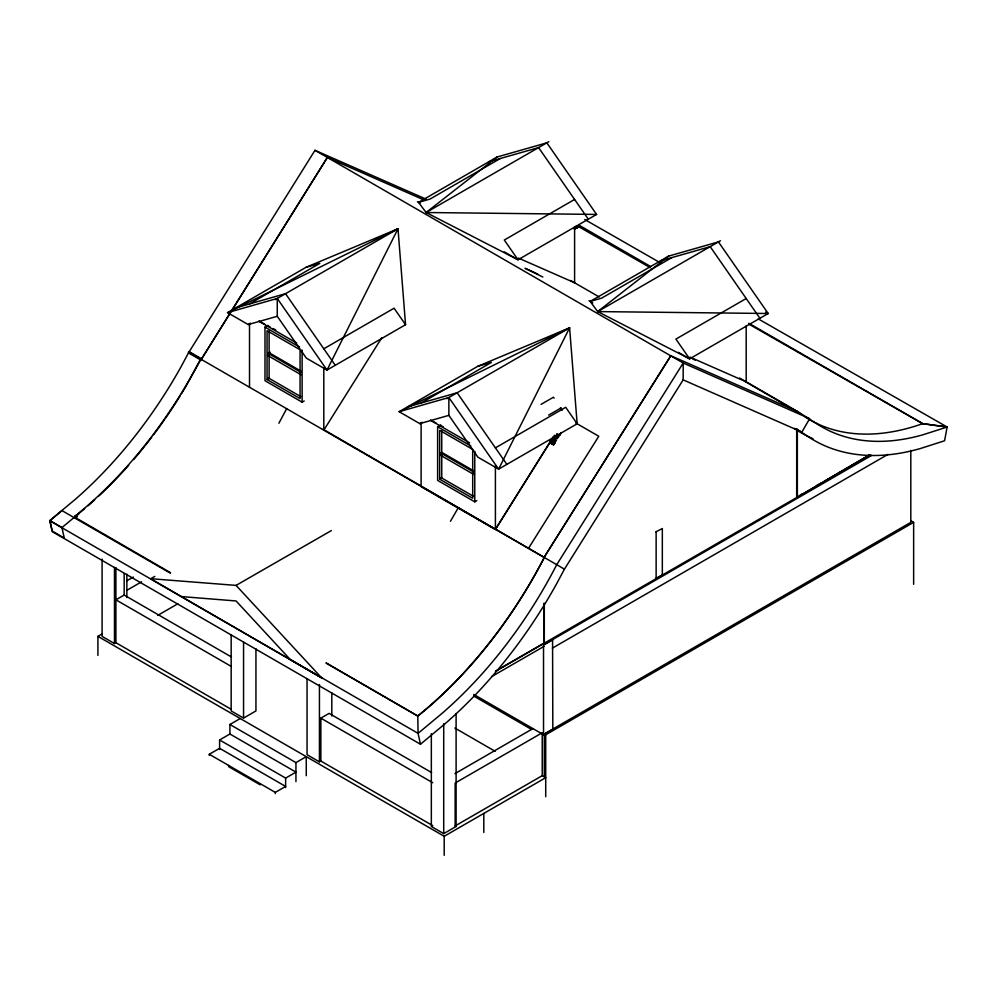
<?xml version="1.0" encoding="UTF-8"?>
<svg xmlns="http://www.w3.org/2000/svg" width="997" height="997" viewBox="0 0 997 997"><rect width="100%" height="100%" fill="white"/><g stroke="black" fill="none" stroke-linecap="round" stroke-linejoin="round"><path stroke-width="1.5" d="M495.696 671.043L544.063 643.115L544.063 603.322M562.134 410.241L560.501 407.648M170.313 573.15L61.951 510.589L49.875 520.77L52.343 531.7L420.472 744.236L444.961 723.834A326.405 188.819 -59.9 0 0 556.376 584.23L564.439 569.162L683.157 379.869L683.207 363.02L314.99 150.31L188.47 352.913L200.858 360.067L229.497 314.055M758.243 318.878L947.125 427.015L944.583 440.774L920.194 448.588A326.405 188.084 -60.1 0 1 809.228 437.371L796.939 429.184M650.58 266.498L579.182 225.272L578.821 226.755L576.627 228.114M549.771 439.665L549.771 442.755L553.522 444.799L555.329 441.808L551.677 440.3C552.774 444.301 558.632 443.079 550.356 441.721C554.768 446.369 557.323 441.16 551.191 440.375M556.388 434.879C559.143 440.138 562.532 428.897 560.389 434.131L559.167 435.552L556.737 434.144M277.266 298.452L327.004 370.061L405.555 324.71L398.002 228.762L227.54 312.634L306.079 267.283L398.002 228.762L327.004 370.061L306.316 358.11L277.266 316.286L277.266 298.452L227.54 312.634L248.216 324.573L277.266 316.286M448.862 397.516L498.612 469.138L577.151 423.787L569.599 327.826L399.136 411.699L477.688 366.36L569.599 327.826L498.612 469.138L477.912 457.187L448.862 415.363L448.862 397.516L399.136 411.699L419.812 423.638L448.862 415.363M278.886 423.264L286.65 408.72M184.545 388.73L200.995 359.194L188.869 352.178L181.242 366.422A311.45 180.17 -59.9 0 1 74.937 499.634L49.85 520.534L52.143 531.015L64.257 538.056L61.964 527.575L49.85 520.534M450.457 521.257L458.259 507.797M231.142 311.425L327.377 157.451L424.049 199.961M553.435 436.773L495.409 529.557L421.108 486.661M327.377 157.451L200.858 360.067L200.609 359.045L188.47 352.041M381.689 337.871L323.801 430.168L323.801 368.005M553.285 436.948L495.409 529.245L495.409 465.524M528.485 548.338L598.773 436.262L575.755 422.977M670.831 355.742L544.063 557.398L670.831 355.742L797.351 411.375L817.278 424.086A310.877 179.136 -60.1 0 0 922.96 434.779L947.138 427.028L922.699 423.65A310.74 179.061 -60.1 0 1 804.94 416.846M61.964 527.575L84.67 508.657M596.58 214.442L518.016 259.781L426.105 212.511L497.092 157.003L546.842 142.833L596.567 214.43L426.105 212.511L418.553 202.354L497.092 157.003M768.176 313.519L689.612 358.858L597.702 311.587L668.7 256.079L718.438 241.897L768.164 313.507L597.702 311.587L590.149 301.43L668.7 256.079M796.678 428.623L796.678 497.565L869.359 454.931M574.833 229.073L578.821 226.755L650.356 267.719M500.295 158.511L430.006 199.088L418.553 202.354M249.512 303.948L319.8 263.37L306.067 267.271M426.105 212.511L548.836 141.661M275.259 299.623L398.002 228.762M248.216 324.573L250.571 323.202M201.755 358.92L200.609 359.045L192.994 373.264A310.74 179.759 -59.9 0 1 74.763 516.309L75.51 517.63L170.562 572.727M304.197 400.981L302.128 402.165L264.99 380.717L264.99 327.103L268.081 325.321M301.106 374.76L268.081 355.705L268.081 353.312L270.15 352.128M268.081 355.705L269.115 355.106L269.115 378.337L267.046 379.533L267.046 330.68L300.072 349.748L300.072 398.588L267.046 379.533M574.596 199.45L504.295 240.028L518.029 259.793L504.295 251.867M323.801 348.8L394.089 308.21L405.555 324.71M74.825 518.016L77.517 516.471M671.903 257.575L601.602 298.165L590.149 301.43M421.108 403.025L491.396 362.447L477.663 366.348M126.594 580.927L133.311 577.051M446.868 398.688L569.599 327.826M597.702 311.587L720.432 240.726M126.781 590.349L141.562 581.824M419.812 423.638L422.18 422.279M231.491 657.023L124.164 595.059L115.901 599.82L231.279 666.432M476.828 500.644L474.771 501.84L437.621 480.392L437.621 426.778L440.711 424.984M97.918 655.415L97.918 636.36L101.881 634.067M157.676 615.411L177.827 603.783M473.737 474.435L440.711 455.367L440.711 452.987L441.746 452.389L473.45 470.696M102.093 559.105L102.093 636.398L114.481 643.539L115.901 642.716L231.279 709.328M541.047 404.383L553.422 397.23L554.095 398.152M746.192 298.527L675.904 339.105L689.637 358.858L678.396 352.377M548.674 415.101L561.037 407.96M439.677 479.196L472.703 498.263L472.703 449.41L439.677 430.343L439.677 479.196L441.746 478.012L441.746 454.769M495.409 447.865L565.698 407.287L577.151 423.787M554.045 436.424L557.572 438.605M552.014 439.129L556.002 440.836L555.665 441.609C549.945 440.063 552.463 436.35 556.463 440.313M549.771 442.755L550.556 441.447L554.207 443.553M554.407 435.29L558.557 437.11M554.008 443.827L553.522 444.799M219.602 749.507L219.602 739.973L285.628 778.096L295.947 772.127L229.921 734.016L229.921 724.483L240.24 718.525M231.167 634.802L231.167 710.936L243.555 718.089L255.942 710.936L255.942 648.785M219.602 739.973L229.921 734.016M209.283 754.268L219.602 748.311L285.628 786.434L275.309 792.391L209.283 754.268L209.283 755.464M432.76 825.653L320.847 761.035L320.847 718.152L329.097 713.378L431.576 772.538M655.814 531.9L662.332 528.51L662.332 574.97L655.814 578.372M229.921 724.483L295.947 762.605L306.266 756.648L306.266 775.703M307.051 678.957L307.051 754.704L319.439 761.858L320.847 761.035M800.005 495.272L802.697 493.727M816.468 485.614L821.565 482.835M824.257 481.277L868.848 455.367M495.434 671.367L870.381 455.006M544.3 644.386L871.752 455.33M552.824 639.762L543.527 645.121L543.527 734.714L552.824 729.355L552.562 639.613M491.671 676.589L544.063 646.343M552.375 648.137L887.903 454.42M454.968 773.622L532.946 728.595M544.3 776.862L544.3 733.966L910.809 522.366L910.809 450.382M544.3 733.966L545.72 734.789L913.638 522.366L913.638 584.329M542.231 775.666L542.231 732.77L455.155 783.031L455.155 825.927L542.231 775.666L545.72 777.685L444.201 836.284L97.918 636.36M431.34 733.642L431.34 826.476L443.715 833.629L456.103 826.476L456.103 713.528M150.784 578.696L154.809 576.391M236.077 585.389L321.645 677.873L150.51 578.684L236.077 585.389L331.316 530.616M74.763 516.309L78.825 514.003M573.412 228.438L578.896 226.805A312.41 180.445 -60.1 0 1 573.4 228.537M488.842 161.776L538.579 147.593L588.305 219.203M235.791 307.861L285.516 293.679L335.266 365.288M660.438 260.84L710.188 246.67L759.913 318.267M407.399 406.938L457.125 392.756L506.862 464.365M181.367 596.567L236.077 600.967L290.314 659.59L321.645 677.873M748.784 324.062L922.699 423.65L947.138 427.028M314.99 150.31L425.881 199.064M518.365 258.049L574.596 282.774L574.596 226.818M689.961 357.113L746.192 381.839L746.192 325.894M683.157 379.869L801.875 432.075L809.689 418.628L683.207 363.02L556.737 564.663A310.877 179.846 -59.9 0 1 442.332 713.142L418.079 733.356L420.472 744.236M537.695 274.05L525.033 268.28L542.854 277.029M692.529 358.845L695.295 360.166M555.341 436.437L558.245 437.284M554.407 435.564L556.974 436.898M553.372 437.222L555.927 438.555M259.22 321.258L264.728 324.15M267.47 325.595L270.224 327.053M272.979 328.499L275.733 329.945M430.816 420.323L436.325 423.227M440.45 425.395L443.204 426.841M553.036 437.833L555.566 439.166M659.752 262.485L584.716 219.502M744.759 381.265L801.139 414.104M765.671 312.061L768.164 313.507M748.921 323.29L922.699 423.638M570.608 280.469L599.172 296.956M739.562 378.013L797.351 411.375M417.431 201.706L419.949 203.164M589.028 300.782L592.804 302.951M910.946 520.808L913.638 522.366M557.036 433.969L559.479 435.377M554.993 442.381L551.191 440.524M551.029 440.624L554.831 442.643M550.867 441.247L554.519 443.366M550.718 441.347L554.369 443.466M550.556 441.609L554.207 443.715M550.356 441.995L554.008 444.101M550.17 442.107L553.821 444.413M549.97 442.444L553.721 444.488M549.97 442.618L553.622 444.724M258.796 321.146L296.67 343.018M430.392 420.223L469.575 442.83M264.99 327.103L299.486 347.018M437.621 426.778L470.783 445.921M300.807 371.021L269.115 352.726L269.115 331.041M268.081 353.312L301.106 372.38M440.711 452.987L473.737 472.055M268.081 377.738L300.807 396.644M440.986 477.563L473.463 496.319M189.143 351.642L201.531 358.795M49.875 520.77L418.079 733.356L417.78 716.033A310.752 179.772 -59.9 0 0 544.312 557.473L200.609 359.02L200.609 359.917M473.762 694.435L543.527 734.714M473.687 696.031L531.526 729.418M454.856 728.047L495.21 751.339M326.131 663.117L417.78 716.033A315.875 181.828 -59.8 0 0 544.3 557.473M320.847 718.152L432.76 782.757M455.155 825.927L456.103 826.476M323.04 429.221L564.439 569.162M326.281 662.98L417.78 716.02M794.435 428.361L796.877 430.131A326.293 188.009 -60.1 0 0 812.979 438.73M797.351 429.757L797.351 497.167M656.138 532.086L656.138 578.547M545.72 734.789L545.72 796.74M544.3 603.434L544.3 643.377M483.807 813.415L483.807 832.483M474.771 451.28L474.771 501.84M444.201 836.284L444.201 855.339M443.715 723.772L443.715 833.629M441.746 430.704L441.746 452.389M421.108 422.628L421.108 486.349M331.814 692.878L331.814 716.058M319.439 684.565L319.439 761.858M302.128 350.084L302.128 402.165M295.947 762.605L295.947 781.66M285.628 778.096L285.628 787.618M275.309 792.391L275.309 793.587M260.217 783.679L260.217 784.863L228.625 766.631L228.625 765.434M249.512 323.551L249.512 387.272M243.555 641.956L243.555 718.089M126.856 574.247L126.856 597.552M124.164 573.524L124.164 595.059M115.901 567.517L115.901 642.716M114.481 567.418L114.481 643.539M579.182 225.272A310.74 179.061 -60.1 0 1 575.119 226.668M183.784 389.989A311.475 180.183 -59.9 0 1 181.491 393.753M179.946 396.245A311.475 180.183 -59.9 0 1 165.452 418.291M164.63 419.488A311.475 180.183 -59.9 0 1 153.526 434.804M151.768 437.122A311.475 180.183 -59.9 0 1 145.562 445.111M144.677 446.232A311.475 180.183 -59.9 0 1 133.723 459.48M128.638 465.325A311.475 180.183 -59.9 0 1 99.077 495.821M94.727 499.846A311.475 180.183 -59.9 0 1 88.16 505.716"/></g></svg>
